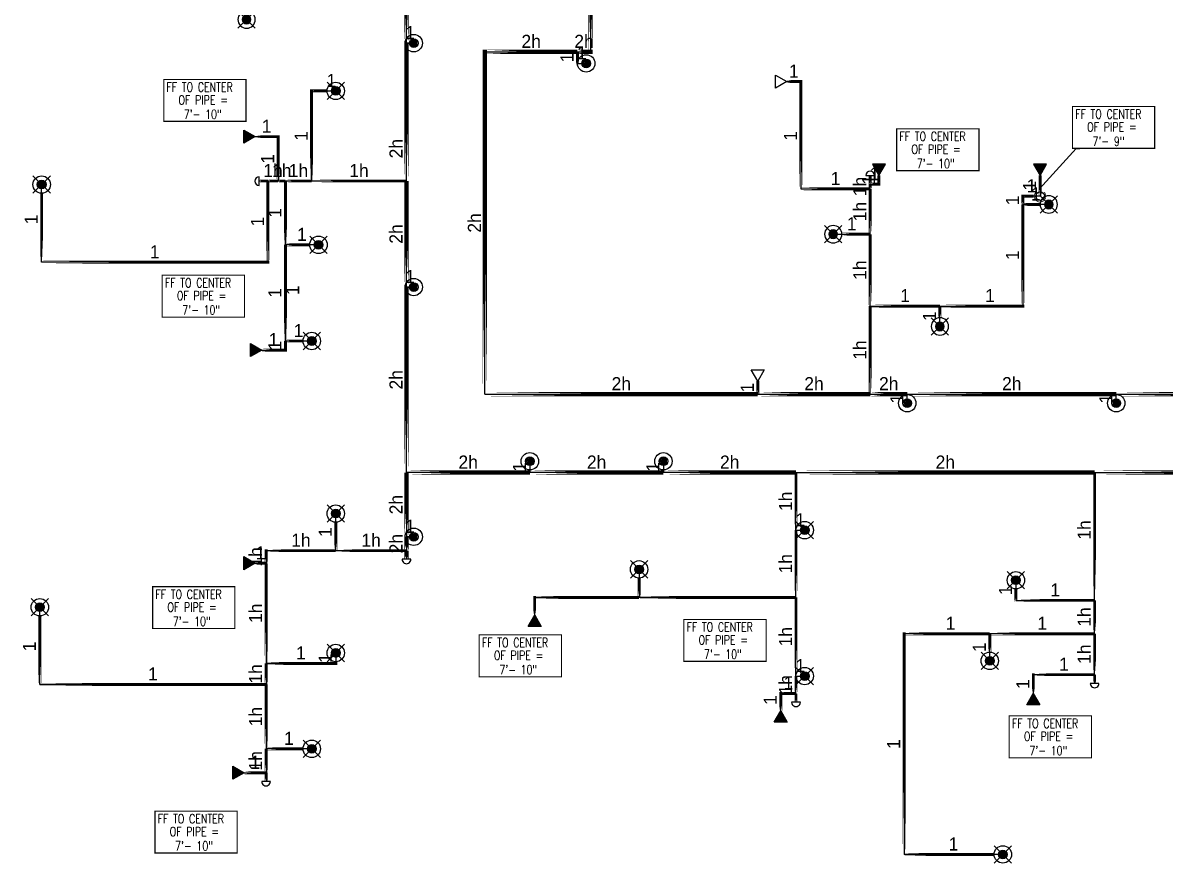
# Model space of a CAD drawing. Header units: inches. Extents: x -3355 to 5264, y 2 to 1719.
# Drawn here: x -3333 to -2546, y 2 to 581 of the extents above; entities that cross this region are included whole.
import ezdxf
from ezdxf.enums import TextEntityAlignment as Align

# ---------------------------------------------------------------- set-up
doc = ezdxf.new("R2010")
doc.units = ezdxf.units.IN
doc.header["$MEASUREMENT"] = 0
for name, color, linetype in [('Coordination', 1, 'Continuous'), ('headdn', 1, 'Continuous'), ('PIPEBL', 4, 'Continuous'), ('pipemn', 6, 'Continuous'), ('PIPESPC', 1, 'Continuous'), ('spk-cap', 1, 'Continuous'), ('spk-piperise', 1, 'Continuous'), ('TIDYPIPE', 1, 'Continuous')]:
    doc.layers.add(name, color=color, linetype=linetype)
doc.styles.add('PDA1', font='ROMAND', dxfattribs={"width": 0.755})
doc.styles.add('PIPE', font='PIPE.SHX')
doc.dimstyles.get("Standard").update_dxf_attribs({"dimtxt": 0.18, "dimasz": 0.18, "dimexe": 0.18, "dimexo": 0.0625, "dimgap": 0.09, "dimtad": 0, "dimtih": 1, "dimtoh": 1, "dimdec": 4, "dimzin": 0, "dimdsep": 46, "dimtxsty": 'Standard', "dimcen": 0.09, "dimadec": 0, "dimazin": 0, "dimtfac": 1, "dimtdec": 4, "dimtofl": 0, "dimtmove": 0, "dimatfit": 3, "dimfxl": 1, "dimtolj": 1, "dimtzin": 0, "dimarcsym": 0})

# ---------------------------------------------------------------- blocks, each defined once
blk = doc.blocks.new('side2')
for p, q in [((0, 0), (7.79, 4.5)), ((7.79, -4.5), (0, 0)), ((7.79, 4.5), (7.79, -4.5))]:
    blk.add_line(p, q)
blk.add_solid([(7.79, -4.5), (0, 0), (7.79, 4.5)])
blk = doc.blocks.new('dpend2')
for p, q in [((-6, -6), (6, 6)), ((6, -6), (-6, 6))]:
    blk.add_line(p, q)
for radius in [6, 3]:
    blk.add_circle((0, 0), radius)
for points in [[(0, 0), (-3, 0), (-2.08, 2.07)], [(0, 0), (-3, 0), (-2.08, -2.07)], [(0, 0), (0, 3), (-2.12, 2.14)], [(0, 0), (0, -3), (-2.12, -2.14)], [(0, 0), (0, 3), (2.12, 2.14)], [(0, 0), (3, 0), (2.08, 2.07)], [(0, 0), (3, 0), (2.08, -2.07)], [(0, 0), (0, -3), (2.12, -2.14)]]:
    blk.add_solid(points)
blk = doc.blocks.new('dpend1')
for radius in [6, 3]:
    blk.add_circle((0, 0), radius)
for points in [[(0.01, 2.97), (-2.53, -1.59), (-2.62, 1.36)], [(0.01, 2.97), (-2.49, -1.59), (2.52, -1.59)], [(2.52, -1.59), (0.01, 2.97), (2.6, 1.47)], [(2.52, -1.59), (-2.53, -1.59), (0.01, -2.98)]]:
    blk.add_solid(points)
blk = doc.blocks.new('SIDE1')
for p, q in [((0, 0), (7.79, 4.5)), ((7.79, -4.5), (0, 0)), ((7.79, 4.5), (7.79, -4.5))]:
    blk.add_line(p, q)
blk = doc.blocks.new('PIPESPC')
at = {"layer": 'PIPESPC', "style": 'PIPE', "width": 0.9}
blk.add_attdef('SIZE', text='', height=9, dxfattribs=at).set_placement((0, 4.02), align=Align.CENTER)
at = {"layer": 'PIPESPC', "style": 'PIPE', "flags": 1}
blk.add_attdef('SCHED', (25.3, 3.89), '', height=9, dxfattribs=at)
blk = doc.blocks.new('CAP')
blk.add_line((0, 3), (0, -3))
blk.add_arc((0, 0), 3, 270, 90)
blk = doc.blocks.new('vvvvbbbbbbbb')
at = {"layer": 'Coordination', "const_width": 0.75}
blk.add_lwpolyline([(2834.89, 1670.01), (2834.89, 1641.14), (2891.57, 1641.14), (2891.57, 1670.01), (2834.89, 1670.01)], dxfattribs=at)
at = {"layer": 'Coordination', "style": 'PDA1', "width": 0.755}
for s, p in [('FF TO CENTER', (2836.77, 1661.59)), ('OF PIPE = ', (2845.03, 1652.74)), ('7\'- 10"', (2848.77, 1642.88))]:
    blk.add_text(s, height=6.3, dxfattribs=at).set_placement(p)
blk = doc.blocks.new('rise')
blk.add_circle((0, 0), 3)
blk = doc.blocks.new('TIDYRUN')
at = {"const_width": 0.5}
blk.add_lwpolyline([(-2.83, 2.83, -2.414214), (-2.83, -2.83, -1.737895)], format="xyb", dxfattribs=at)

msp = doc.modelspace()

# ---------------------------------------------------------------- linework, layer by layer
at = {"layer": 'Coordination', "const_width": 0.75}
msp.add_lwpolyline([(-2610.2, 523.14), (-2610.2, 494.27), (-2553.53, 494.27), (-2553.53, 523.14), (-2610.2, 523.14)], dxfattribs=at)
at = {"layer": 'PIPEBL'}
for p, q in [((-3064, 566.74), (-3069, 566.74)), ((-2951.19, 552.79), (-2951.19, 560.78)), ((-2951.19, 552.79), (-2945.19, 552.79)), ((-2807, 540.28), (-2797.3, 540.28)), ((-2797.3, 540.28), (-2797.3, 466.36)), ((-3134.38, 533.83), (-3117.72, 533.83)), ((-3134.38, 533.83), (-3134.38, 471.78)), ((-3173.22, 502.33), (-3157.4, 502.33)), ((-3157.4, 502.33), (-3157.4, 471.77)), ((-2749.5, 469.64), (-2749.5, 475.64)), ((-2743.5, 469.64), (-2743.5, 475.64)), ((-2632.5, 475.64), (-2632.5, 461.32)), ((-3320.32, 415.83), (-3320.32, 469.33)), ((-3164.5, 471.77), (-3170.5, 471.77)), ((-3157.4, 471.77), (-3164.5, 471.77)), ((-3164.5, 471.77), (-3164.5, 415.83)), ((-3152.4, 471.77), (-3157.4, 471.77)), ((-3134.38, 471.77), (-3152.4, 471.77)), ((-3152.4, 427.84), (-3152.4, 471.77)), ((-3069, 471.77), (-3134.38, 471.77)), ((-2797.3, 466.36), (-2749.5, 466.36)), ((-2749.5, 466.36), (-2749.5, 469.64)), ((-2749.5, 469.64), (-2743.5, 469.64)), ((-2749.5, 435.14), (-2749.5, 466.36)), ((-2632.5, 461.32), (-2644.37, 461.32)), ((-2644.37, 461.32), (-2644.37, 455.64)), ((-2644.37, 455.64), (-2644.37, 385.64)), ((-2626.5, 455.64), (-2644.37, 455.64)), ((-2775, 435.14), (-2749.5, 435.14)), ((-2749.5, 385.64), (-2749.5, 435.14)), ((-3152.4, 361.58), (-3152.4, 427.84)), ((-3129.61, 427.84), (-3152.4, 427.84)), ((-3164.5, 415.83), (-3320.32, 415.83)), ((-3064, 398.74), (-3069, 398.74)), ((-2749.5, 325), (-2749.5, 385.64)), ((-2749.5, 385.64), (-2701.5, 385.64)), ((-2701.5, 371.64), (-2701.5, 385.64)), ((-2701.5, 385.64), (-2644.37, 385.64)), ((-3168.72, 355.33), (-3152.4, 355.33)), ((-3152.4, 355.33), (-3152.4, 361.58)), ((-3134.22, 361.58), (-3152.4, 361.58)), ((-2826.99, 334), (-2826.99, 325)), ((-2724, 318.74), (-2724, 325)), ((-2580, 318.74), (-2580, 325)), ((-2984, 278.74), (-2984, 271)), ((-2892, 278.74), (-2892, 271)), ((-2800.65, 231.3), (-2800.65, 271)), ((-2594.91, 182.94), (-2594.91, 271)), ((-3117.72, 217.21), (-3117.72, 242.71)), ((-2800.65, 184.99), (-2800.65, 231.3)), ((-2800.65, 231.3), (-2794.65, 231.3)), ((-3064, 226.74), (-3069, 226.74)), ((-3165.73, 217.21), (-3117.72, 217.21)), ((-3165.73, 217.21), (-3165.73, 208.56)), ((-3128.22, 217.21), (-3117.72, 217.21)), ((-3117.72, 217.21), (-3069, 217.21)), ((-3173.22, 208.56), (-3165.73, 208.56)), ((-3165.73, 208.56), (-3165.73, 139.52)), ((-2908.76, 204.3), (-2908.76, 184.99)), ((-2649.15, 196.8), (-2649.15, 182.94)), ((-2908.76, 184.99), (-2980.65, 184.99)), ((-2980.65, 172.8), (-2980.65, 184.99)), ((-2800.65, 184.99), (-2908.76, 184.99)), ((-2800.65, 130.8), (-2800.65, 184.99)), ((-2649.15, 182.94), (-2594.91, 182.94)), ((-2594.91, 159.96), (-2594.91, 182.94)), ((-3321.58, 125.07), (-3321.58, 178.21)), ((-2667.15, 159.96), (-2726.15, 159.96)), ((-2726.15, 159.96), (-2726.15, 7.95)), ((-2594.91, 159.96), (-2667.15, 159.96)), ((-2667.15, 141.3), (-2667.15, 159.96)), ((-2594.91, 131.8), (-2594.91, 159.96)), ((-3117.72, 146.71), (-3117.72, 139.52)), ((-3165.73, 139.52), (-3165.73, 125.07)), ((-3117.72, 139.52), (-3165.73, 139.52)), ((-2800.65, 118.8), (-2800.65, 130.8)), ((-2800.65, 130.8), (-2794.65, 130.8)), ((-2637.15, 131.8), (-2637.15, 118.8)), ((-2637.15, 131.8), (-2594.91, 131.8)), ((-2594.91, 131.8), (-2594.91, 125.8)), ((-3165.73, 125.07), (-3321.58, 125.07)), ((-3165.73, 125.07), (-3165.73, 80.71)), ((-2811.15, 106.8), (-2811.15, 118.8)), ((-2811.15, 118.8), (-2800.65, 118.8)), ((-2800.65, 118.8), (-2800.65, 112.8)), ((-3165.73, 80.71), (-3165.73, 64.21)), ((-3134.22, 80.71), (-3165.73, 80.71)), ((-3180.72, 64.21), (-3165.73, 64.21)), ((-3165.73, 64.21), (-3165.73, 58.21)), ((-2658.15, 7.95), (-2726.15, 7.95))]:
    msp.add_line(p, q, dxfattribs=at)
at = {"layer": 'pipemn'}
for p, q in [((-2942.18, 641.07), (-2942.18, 560.78)), ((-3069, 566.74), (-3069, 627.05)), ((-3069, 471.77), (-3069, 566.74)), ((-3015, 325), (-3015, 560.78)), ((-3015, 560.78), (-2951.19, 560.78)), ((-2951.19, 560.78), (-2942.18, 560.78)), ((-3069, 398.74), (-3069, 471.77)), ((-3069, 271), (-3069, 398.74)), ((-3015, 325), (-2826.99, 325)), ((-2826.99, 325), (-2749.5, 325)), ((-2749.5, 325), (-2724, 325)), ((-2724, 325), (-2580, 325)), ((-2580, 325), (-2436, 325)), ((-2984, 271), (-3069, 271)), ((-3069, 271), (-3069, 226.74)), ((-2892, 271), (-2984, 271)), ((-2800.65, 271), (-2892, 271)), ((-2800.65, 271), (-2594.91, 271)), ((-2594.91, 271), (-2421.51, 271)), ((-3069, 226.74), (-3069, 217.21)), ((-3069, 217.21), (-3069, 211.21))]:
    msp.add_line(p, q, dxfattribs=at)
at = {"layer": 'TIDYPIPE', "color": 1}
for points, const_width in [([(-2942.18, 559.28), (-2942.18, 642.57)], 3), ([(-3069, 566.74), (-3069, 627.05)], 3), ([(-3069, 471.77), (-3069, 566.74)], 3), ([(-3016.5, 560.78), (-2951.19, 560.78)], 3), ([(-3015, 323.5), (-3015, 562.28)], 3), ([(-2951.19, 560.78), (-2940.68, 560.78)], 3), ([(-2951.19, 551.79), (-2951.19, 560.78)], 2), ([(-3134.38, 471.78), (-3134.38, 534.83)], 2), ([(-2807, 540.28), (-2796.3, 540.28)], 2), ([(-2797.3, 465.36), (-2797.3, 541.28)], 2), ([(-3135.38, 533.83), (-3123.72, 533.83)], 2), ([(-3157.4, 471.77), (-3157.4, 503.33)], 2), ([(-3173.22, 502.33), (-3156.4, 502.33)], 2), ([(-3170.5, 471.77), (-3164.5, 471.77)], 2), ([(-3164.5, 471.77), (-3157.4, 471.77)], 2), ([(-3164.5, 414.83), (-3164.5, 471.77)], 2), ([(-3157.4, 471.77), (-3152.4, 471.77)], 2), ([(-3152.4, 471.77), (-3134.38, 471.77)], 2), ([(-3152.4, 427.84), (-3152.4, 471.77)], 2), ([(-3134.38, 471.77), (-3069, 471.77)], 2), ([(-3069, 398.74), (-3069, 471.77)], 3), ([(-2749.5, 469.64), (-2749.5, 475.64)], 2), ([(-2743.5, 468.64), (-2743.5, 475.64)], 2), ([(-2632.5, 461.32), (-2632.5, 475.64)], 2), ([(-3320.32, 414.83), (-3320.32, 463.33)], 2), ([(-2798.3, 466.36), (-2749.5, 466.36)], 2), ([(-2749.5, 469.64), (-2742.5, 469.64)], 2), ([(-2749.5, 466.36), (-2749.5, 469.64)], 2), ([(-2749.5, 435.14), (-2749.5, 466.36)], 2), ([(-2645.37, 461.32), (-2637, 461.32)], 2), ([(-2644.37, 455.64), (-2644.37, 462.32)], 2), ([(-2644.37, 455.64), (-2632.5, 455.64)], 2), ([(-2644.37, 384.64), (-2644.37, 455.64)], 2), ([(-2769, 435.14), (-2749.5, 435.14)], 2), ([(-2749.5, 385.64), (-2749.5, 435.14)], 2), ([(-3152.4, 427.84), (-3135.61, 427.84)], 2), ([(-3152.4, 361.58), (-3152.4, 427.84)], 2), ([(-3321.32, 415.83), (-3163.5, 415.83)], 2), ([(-3069, 271), (-3069, 398.74)], 3), ([(-2749.5, 385.64), (-2701.5, 385.64)], 2), ([(-2749.5, 325), (-2749.5, 385.64)], 2), ([(-2701.5, 385.64), (-2643.37, 385.64)], 2), ([(-2701.5, 377.64), (-2701.5, 385.64)], 2), ([(-3152.4, 361.58), (-3140.22, 361.58)], 2), ([(-3152.4, 354.33), (-3152.4, 361.58)], 2), ([(-3168.72, 355.33), (-3151.4, 355.33)], 2), ([(-2826.99, 325), (-2826.99, 334)], 2), ([(-3016.5, 325), (-2826.99, 325)], 3), ([(-2826.99, 325), (-2749.5, 325)], 3), ([(-2749.5, 325), (-2724, 325)], 3), ([(-2724, 325), (-2580, 325)], 3), ([(-2580, 325), (-2436, 325)], 3), ([(-3069, 271), (-2984, 271)], 3), ([(-3069, 226.74), (-3069, 271)], 3), ([(-2984, 271), (-2892, 271)], 3), ([(-2892, 271), (-2800.65, 271)], 3), ([(-2800.65, 271), (-2594.91, 271)], 3), ([(-2800.65, 231.3), (-2800.65, 271)], 2), ([(-2594.91, 271), (-2421.51, 271)], 3), ([(-2594.91, 182.94), (-2594.91, 271)], 2), ([(-3117.72, 217.21), (-3117.72, 236.71)], 2), ([(-3069, 217.21), (-3069, 226.74)], 3), ([(-2800.65, 184.99), (-2800.65, 231.3)], 2), ([(-3166.73, 217.21), (-3117.72, 217.21)], 2), ([(-3165.73, 208.56), (-3165.73, 218.21)], 2), ([(-3117.72, 217.21), (-3069, 217.21)], 2), ([(-3069, 211.21), (-3069, 217.21)], 3), ([(-3173.22, 208.56), (-3165.73, 208.56)], 2), ([(-3165.73, 139.52), (-3165.73, 208.56)], 2), ([(-2908.76, 184.99), (-2908.76, 198.3)], 2), ([(-2649.15, 181.94), (-2649.15, 190.8)], 2), ([(-2981.65, 184.99), (-2908.76, 184.99)], 2), ([(-2980.65, 172.8), (-2980.65, 185.99)], 2), ([(-2908.76, 184.99), (-2800.65, 184.99)], 2), ([(-2800.65, 130.8), (-2800.65, 184.99)], 2), ([(-2650.15, 182.94), (-2594.91, 182.94)], 2), ([(-2594.91, 159.96), (-2594.91, 182.94)], 2), ([(-3321.58, 124.07), (-3321.58, 172.21)], 2), ([(-2727.15, 159.96), (-2667.15, 159.96)], 2), ([(-2726.15, 6.95), (-2726.15, 160.96)], 2), ([(-2667.15, 159.96), (-2594.91, 159.96)], 2), ([(-2667.15, 147.3), (-2667.15, 159.96)], 2), ([(-2594.91, 131.8), (-2594.91, 159.96)], 2), ([(-3117.72, 138.52), (-3117.72, 140.71)], 2), ([(-3165.73, 139.52), (-3116.72, 139.52)], 2), ([(-3165.73, 125.07), (-3165.73, 139.52)], 2), ([(-2637.15, 118.8), (-2637.15, 132.8)], 2), ([(-3322.58, 125.07), (-3165.73, 125.07)], 2), ([(-3165.73, 80.71), (-3165.73, 125.07)], 2), ([(-2800.65, 118.8), (-2800.65, 130.8)], 2), ([(-2638.15, 131.8), (-2594.91, 131.8)], 2), ([(-2594.91, 125.8), (-2594.91, 131.8)], 2), ([(-2812.15, 118.8), (-2800.65, 118.8)], 2), ([(-2811.15, 106.8), (-2811.15, 119.8)], 2), ([(-2800.65, 112.8), (-2800.65, 118.8)], 2), ([(-3165.73, 80.71), (-3140.22, 80.71)], 2), ([(-3165.73, 64.21), (-3165.73, 80.71)], 2), ([(-3180.72, 64.21), (-3165.73, 64.21)], 2), ([(-3165.73, 58.21), (-3165.73, 64.21)], 2), ([(-2727.15, 7.95), (-2664.15, 7.95)], 2)]:
    msp.add_lwpolyline(points, close=True, dxfattribs=dict(at, const_width=const_width))

# ---------------------------------------------------------------- block references
at = {"layer": 'headdn', "extrusion": (0, 0, -1), "zscale": -1}
for name, p, rotation in [('dpend2', (3179.14, 582.99), 270), ('side2', (2743.5, 475.64), 90), ('side2', (2632.5, 475.64), 90)]:
    msp.add_blockref(name, p, dxfattribs=dict(at, rotation=rotation))
at = {"layer": 'headdn'}
for name, p in [('dpend1', (-3064, 566.74)), ('dpend1', (-2945.19, 552.79)), ('dpend2', (-3117.72, 533.83)), ('dpend2', (-3320.32, 469.33)), ('dpend2', (-3129.61, 427.84)), ('dpend1', (-3064, 398.74)), ('dpend2', (-3134.22, 361.58)), ('dpend1', (-2724, 318.74)), ('dpend1', (-2580, 318.74)), ('dpend1', (-2984, 278.74)), ('dpend1', (-2892, 278.74)), ('dpend2', (-3117.72, 242.71)), ('dpend2', (-2794.65, 231.3)), ('dpend1', (-3064, 226.74)), ('dpend2', (-2908.76, 204.3)), ('dpend2', (-2649.15, 196.8)), ('dpend2', (-3321.58, 178.21)), ('dpend2', (-3117.72, 146.71)), ('dpend2', (-2667.15, 141.3)), ('dpend2', (-2794.65, 130.8)), ('dpend2', (-3134.22, 80.71)), ('dpend2', (-2658.15, 7.95))]:
    msp.add_blockref(name, p, dxfattribs=at)
for name, p, rotation in [('SIDE1', (-2807, 540.28), 180), ('side2', (-3173.22, 502.33), 180), ('side2', (-3168.72, 355.33), 180), ('SIDE1', (-2826.99, 334), 90), ('side2', (-3173.22, 208.56), 180), ('side2', (-2980.65, 172.8), 270), ('side2', (-2637.15, 118.8), 270), ('side2', (-2811.15, 106.8), 270), ('side2', (-3180.72, 64.21), 180)]:
    msp.add_blockref(name, p, dxfattribs=dict(at, rotation=rotation))
at = {"layer": 'headdn', "extrusion": (0, 0, -1), "zscale": -1}
for p in [(2626.5, 455.64), (2775, 435.14), (2701.5, 371.64)]:
    msp.add_blockref('dpend2', p, dxfattribs=at)
at = {"layer": 'PIPESPC'}
ref = msp.add_blockref('PIPESPC', (-3066.5, 566.74), dxfattribs=at)
ref.add_attrib('SIZE', '1', dxfattribs={"color": 0, "height": 9, "style": 'PIPE'}).set_placement((-3066.5, 566.74), align=Align.BOTTOM_CENTER)
ref = msp.add_blockref('PIPESPC', (-2983.09, 560.78), dxfattribs=at)
ref.add_attrib('SIZE', '2h', dxfattribs={"color": 0, "height": 9, "style": 'PIPE'}).set_placement((-2983.09, 560.78), align=Align.BOTTOM_CENTER)
ref = msp.add_blockref('PIPESPC', (-2946.68, 560.78), dxfattribs=at)
ref.add_attrib('SIZE', '2h', dxfattribs={"color": 0, "height": 9, "style": 'PIPE'}).set_placement((-2946.68, 560.78), align=Align.BOTTOM_CENTER)
ref = msp.add_blockref('PIPESPC', (-2951.19, 556.79), dxfattribs=dict(at, rotation=90))
ref.add_attrib('SIZE', '1', dxfattribs={"color": 0, "height": 9, "rotation": 90, "style": 'PIPE'}).set_placement((-2951.19, 556.79), align=Align.BOTTOM_CENTER)
ref = msp.add_blockref('PIPESPC', (-2948.19, 552.79), dxfattribs=at)
ref.add_attrib('SIZE', '1', dxfattribs={"color": 0, "height": 9, "style": 'PIPE'}).set_placement((-2948.19, 552.79), align=Align.BOTTOM_CENTER)
ref = msp.add_blockref('PIPESPC', (-2802.15, 540.28), dxfattribs=at)
ref.add_attrib('SIZE', '1', dxfattribs={"color": 0, "height": 9, "style": 'PIPE'}).set_placement((-2802.15, 540.28), align=Align.BOTTOM_CENTER)
ref = msp.add_blockref('PIPESPC', (-3120.72, 533.83), dxfattribs=at)
ref.add_attrib('SIZE', '1', dxfattribs={"color": 0, "height": 9, "style": 'PIPE'}).set_placement((-3120.72, 533.83), align=Align.BOTTOM_CENTER)
for p in [(-6071.11, -1128.28), (-5566.17, -1162.23), (-6072.21, -1263.09), (-6078.73, -1477.61), (-5712.82, -1500.18), (-5853.81, -1510.85), (-5488.65, -1566.58), (-6077.16, -1632.2)]:
    msp.add_blockref('vvvvbbbbbbbb', p, dxfattribs=at)
ref = msp.add_blockref('PIPESPC', (-3165.31, 502.33), dxfattribs=at)
ref.add_attrib('SIZE', '1', dxfattribs={"color": 0, "height": 9, "style": 'PIPE'}).set_placement((-3165.31, 502.33), align=Align.BOTTOM_CENTER)
ref = msp.add_blockref('PIPESPC', (-3134.38, 502.8), dxfattribs=dict(at, rotation=90))
ref.add_attrib('SIZE', '1', dxfattribs={"color": 0, "height": 9, "rotation": 90, "style": 'PIPE'}).set_placement((-3134.38, 502.8), align=Align.BOTTOM_CENTER)
ref = msp.add_blockref('PIPESPC', (-2797.3, 502.82), dxfattribs=dict(at, rotation=90))
ref.add_attrib('SIZE', '1', dxfattribs={"color": 0, "height": 9, "rotation": 90, "style": 'PIPE'}).set_placement((-2797.3, 502.82), align=Align.BOTTOM_CENTER)
ref = msp.add_blockref('PIPESPC', (-3069, 494.04), dxfattribs=dict(at, rotation=90))
ref.add_attrib('SIZE', '2h', dxfattribs={"color": 0, "height": 9, "rotation": 90, "style": 'PIPE'}).set_placement((-3069, 494.04), align=Align.BOTTOM_CENTER)
ref = msp.add_blockref('PIPESPC', (-3157.4, 487.05), dxfattribs=dict(at, rotation=90))
ref.add_attrib('SIZE', '1', dxfattribs={"color": 0, "height": 9, "rotation": 90, "style": 'PIPE'}).set_placement((-3157.4, 487.05), align=Align.BOTTOM_CENTER)
ref = msp.add_blockref('PIPESPC', (-3160.95, 471.77), dxfattribs=at)
ref.add_attrib('SIZE', '1h', dxfattribs={"color": 0, "height": 9, "style": 'PIPE'}).set_placement((-3160.95, 471.77), align=Align.BOTTOM_CENTER)
ref = msp.add_blockref('PIPESPC', (-3154.9, 471.77), dxfattribs=at)
ref.add_attrib('SIZE', '1h', dxfattribs={"color": 0, "height": 9, "style": 'PIPE'}).set_placement((-3154.9, 471.77), align=Align.BOTTOM_CENTER)
ref = msp.add_blockref('PIPESPC', (-3143.39, 471.77), dxfattribs=at)
ref.add_attrib('SIZE', '1h', dxfattribs={"color": 0, "height": 9, "style": 'PIPE'}).set_placement((-3143.39, 471.77), align=Align.BOTTOM_CENTER)
ref = msp.add_blockref('PIPESPC', (-3101.69, 471.77), dxfattribs=at)
ref.add_attrib('SIZE', '1h', dxfattribs={"color": 0, "height": 9, "style": 'PIPE'}).set_placement((-3101.69, 471.77), align=Align.BOTTOM_CENTER)
ref = msp.add_blockref('PIPESPC', (-2746.5, 469.64), dxfattribs=at)
ref.add_attrib('SIZE', '1', dxfattribs={"color": 0, "height": 9, "style": 'PIPE'}).set_placement((-2746.5, 469.64), align=Align.BOTTOM_CENTER)
ref = msp.add_blockref('PIPESPC', (-2773.4, 466.36), dxfattribs=at)
ref.add_attrib('SIZE', '1', dxfattribs={"color": 0, "height": 9, "style": 'PIPE'}).set_placement((-2773.4, 466.36), align=Align.BOTTOM_CENTER)
ref = msp.add_blockref('PIPESPC', (-2749.5, 468), dxfattribs=dict(at, rotation=90))
ref.add_attrib('SIZE', '1h', dxfattribs={"color": 0, "height": 9, "rotation": 90, "style": 'PIPE'}).set_placement((-2749.5, 468), align=Align.BOTTOM_CENTER)
ref = msp.add_blockref('PIPESPC', (-2743.5, 472.64), dxfattribs=dict(at, rotation=90))
ref.add_attrib('SIZE', '1', dxfattribs={"color": 0, "height": 9, "rotation": 90, "style": 'PIPE'}).set_placement((-2743.5, 472.64), align=Align.BOTTOM_CENTER)
ref = msp.add_blockref('PIPESPC', (-2638.44, 461.32), dxfattribs=at)
ref.add_attrib('SIZE', '1', dxfattribs={"color": 0, "height": 9, "style": 'PIPE'}).set_placement((-2638.44, 461.32), align=Align.BOTTOM_CENTER)
ref = msp.add_blockref('PIPESPC', (-2632.5, 468.48), dxfattribs=dict(at, rotation=89.99999999999909))
ref.add_attrib('SIZE', '1', dxfattribs={"color": 0, "height": 9, "rotation": 90, "style": 'PIPE'}).set_placement((-2632.5, 468.48), align=Align.BOTTOM_CENTER)
ref = msp.add_blockref('PIPESPC', (-2635.44, 455.64), dxfattribs=at)
ref.add_attrib('SIZE', '1', dxfattribs={"color": 0, "height": 9, "style": 'PIPE'}).set_placement((-2635.44, 455.64), align=Align.BOTTOM_CENTER)
ref = msp.add_blockref('PIPESPC', (-2749.5, 450.75), dxfattribs=dict(at, rotation=90))
ref.add_attrib('SIZE', '1h', dxfattribs={"color": 0, "height": 9, "rotation": 90, "style": 'PIPE'}).set_placement((-2749.5, 450.75), align=Align.BOTTOM_CENTER)
ref = msp.add_blockref('PIPESPC', (-2644.37, 458.48), dxfattribs=dict(at, rotation=90))
ref.add_attrib('SIZE', '1', dxfattribs={"color": 0, "height": 9, "rotation": 90, "style": 'PIPE'}).set_placement((-2644.37, 458.48), align=Align.BOTTOM_CENTER)
ref = msp.add_blockref('PIPESPC', (-3152.4, 449.81), dxfattribs=dict(at, rotation=89.99999999999986))
ref.add_attrib('SIZE', '1', dxfattribs={"color": 0, "height": 9, "rotation": 90, "style": 'PIPE'}).set_placement((-3152.4, 449.81), align=Align.BOTTOM_CENTER)
ref = msp.add_blockref('PIPESPC', (-3015, 442.89), dxfattribs=dict(at, rotation=90))
ref.add_attrib('SIZE', '2h', dxfattribs={"color": 0, "height": 9, "rotation": 90, "style": 'PIPE'}).set_placement((-3015, 442.89), align=Align.BOTTOM_CENTER)
ref = msp.add_blockref('PIPESPC', (-3320.32, 445.33), dxfattribs=dict(at, rotation=90))
ref.add_attrib('SIZE', '1', dxfattribs={"color": 0, "height": 9, "rotation": 90, "style": 'PIPE'}).set_placement((-3320.32, 445.33), align=Align.BOTTOM_CENTER)
ref = msp.add_blockref('PIPESPC', (-3164.5, 443.8), dxfattribs=dict(at, rotation=90))
ref.add_attrib('SIZE', '1', dxfattribs={"color": 0, "height": 9, "rotation": 90, "style": 'PIPE'}).set_placement((-3164.5, 443.8), align=Align.BOTTOM_CENTER)
ref = msp.add_blockref('PIPESPC', (-3069, 435.26), dxfattribs=dict(at, rotation=90))
ref.add_attrib('SIZE', '2h', dxfattribs={"color": 0, "height": 9, "rotation": 90, "style": 'PIPE'}).set_placement((-3069, 435.26), align=Align.BOTTOM_CENTER)
ref = msp.add_blockref('PIPESPC', (-2762.25, 435.14), dxfattribs=at)
ref.add_attrib('SIZE', '1', dxfattribs={"color": 0, "height": 9, "style": 'PIPE'}).set_placement((-2762.25, 435.14), align=Align.BOTTOM_CENTER)
ref = msp.add_blockref('PIPESPC', (-3141.01, 427.84), dxfattribs=at)
ref.add_attrib('SIZE', '1', dxfattribs={"color": 0, "height": 9, "style": 'PIPE'}).set_placement((-3141.01, 427.84), align=Align.BOTTOM_CENTER)
ref = msp.add_blockref('PIPESPC', (-3242.41, 415.83), dxfattribs=at)
ref.add_attrib('SIZE', '1', dxfattribs={"color": 0, "height": 9, "style": 'PIPE'}).set_placement((-3242.41, 415.83), align=Align.BOTTOM_CENTER)
ref = msp.add_blockref('PIPESPC', (-2644.37, 420.64), dxfattribs=dict(at, rotation=90))
ref.add_attrib('SIZE', '1', dxfattribs={"color": 0, "height": 9, "rotation": 90, "style": 'PIPE'}).set_placement((-2644.37, 420.64), align=Align.BOTTOM_CENTER)
ref = msp.add_blockref('PIPESPC', (-3066.5, 398.74), dxfattribs=at)
ref.add_attrib('SIZE', '1', dxfattribs={"color": 0, "height": 9, "style": 'PIPE'}).set_placement((-3066.5, 398.74), align=Align.BOTTOM_CENTER)
ref = msp.add_blockref('PIPESPC', (-2749.5, 410.39), dxfattribs=dict(at, rotation=90))
ref.add_attrib('SIZE', '1h', dxfattribs={"color": 0, "height": 9, "rotation": 90, "style": 'PIPE'}).set_placement((-2749.5, 410.39), align=Align.BOTTOM_CENTER)
ref = msp.add_blockref('PIPESPC', (-3152.4, 394.71), dxfattribs=dict(at, rotation=89.99999999999986))
ref.add_attrib('SIZE', '1', dxfattribs={"color": 0, "height": 9, "rotation": 90, "style": 'PIPE'}).set_placement((-3152.4, 394.71), align=Align.BOTTOM_CENTER)
ref = msp.add_blockref('PIPESPC', (-3140.22, 396.58), dxfattribs=dict(at, rotation=90))
ref.add_attrib('SIZE', '1', dxfattribs={"color": 0, "height": 9, "rotation": 90, "style": 'PIPE'}).set_placement((-3140.22, 396.58), align=Align.BOTTOM_CENTER)
ref = msp.add_blockref('PIPESPC', (-2725.5, 385.64), dxfattribs=at)
ref.add_attrib('SIZE', '1', dxfattribs={"color": 0, "height": 9, "style": 'PIPE'}).set_placement((-2725.5, 385.64), align=Align.BOTTOM_CENTER)
ref = msp.add_blockref('PIPESPC', (-2667, 385.64), dxfattribs=at)
ref.add_attrib('SIZE', '1', dxfattribs={"color": 0, "height": 9, "style": 'PIPE'}).set_placement((-2667, 385.64), align=Align.BOTTOM_CENTER)
ref = msp.add_blockref('PIPESPC', (-2701.5, 378.64), dxfattribs=dict(at, rotation=90))
ref.add_attrib('SIZE', '1', dxfattribs={"color": 0, "height": 9, "rotation": 90, "style": 'PIPE'}).set_placement((-2701.5, 378.64), align=Align.BOTTOM_CENTER)
ref = msp.add_blockref('PIPESPC', (-3143.31, 361.58), dxfattribs=at)
ref.add_attrib('SIZE', '1', dxfattribs={"color": 0, "height": 9, "style": 'PIPE'}).set_placement((-3143.31, 361.58), align=Align.BOTTOM_CENTER)
ref = msp.add_blockref('PIPESPC', (-3160.56, 355.33), dxfattribs=at)
ref.add_attrib('SIZE', '1', dxfattribs={"color": 0, "height": 9, "style": 'PIPE'}).set_placement((-3160.56, 355.33), align=Align.BOTTOM_CENTER)
ref = msp.add_blockref('PIPESPC', (-3152.4, 358.46), dxfattribs=dict(at, rotation=90))
ref.add_attrib('SIZE', '1', dxfattribs={"color": 0, "height": 9, "rotation": 90, "style": 'PIPE'}).set_placement((-3152.4, 358.46), align=Align.BOTTOM_CENTER)
ref = msp.add_blockref('PIPESPC', (-2749.5, 355.32), dxfattribs=dict(at, rotation=90))
ref.add_attrib('SIZE', '1h', dxfattribs={"color": 0, "height": 9, "rotation": 90, "style": 'PIPE'}).set_placement((-2749.5, 355.32), align=Align.BOTTOM_CENTER)
ref = msp.add_blockref('PIPESPC', (-3069, 334.87), dxfattribs=dict(at, rotation=90.00000000000077))
ref.add_attrib('SIZE', '2h', dxfattribs={"color": 0, "height": 9, "rotation": 90, "style": 'PIPE'}).set_placement((-3069, 334.87), align=Align.BOTTOM_CENTER)
ref = msp.add_blockref('PIPESPC', (-2920.99, 325), dxfattribs=at)
ref.add_attrib('SIZE', '2h', dxfattribs={"color": 0, "height": 9, "style": 'PIPE'}).set_placement((-2920.99, 325), align=Align.BOTTOM_CENTER)
ref = msp.add_blockref('PIPESPC', (-2826.99, 329.5), dxfattribs=dict(at, rotation=90))
ref.add_attrib('SIZE', '1', dxfattribs={"color": 0, "height": 9, "rotation": 90, "style": 'PIPE'}).set_placement((-2826.99, 329.5), align=Align.BOTTOM_CENTER)
ref = msp.add_blockref('PIPESPC', (-2788.24, 325), dxfattribs=at)
ref.add_attrib('SIZE', '2h', dxfattribs={"color": 0, "height": 9, "style": 'PIPE'}).set_placement((-2788.24, 325), align=Align.BOTTOM_CENTER)
ref = msp.add_blockref('PIPESPC', (-2736.75, 325), dxfattribs=at)
ref.add_attrib('SIZE', '2h', dxfattribs={"color": 0, "height": 9, "style": 'PIPE'}).set_placement((-2736.75, 325), align=Align.BOTTOM_CENTER)
ref = msp.add_blockref('PIPESPC', (-2652, 325), dxfattribs=at)
ref.add_attrib('SIZE', '2h', dxfattribs={"color": 0, "height": 9, "style": 'PIPE'}).set_placement((-2652, 325), align=Align.BOTTOM_CENTER)
ref = msp.add_blockref('PIPESPC', (-2724, 321.87), dxfattribs=dict(at, rotation=90))
ref.add_attrib('SIZE', '1', dxfattribs={"color": 0, "height": 9, "rotation": 90, "style": 'PIPE'}).set_placement((-2724, 321.87), align=Align.BOTTOM_CENTER)
ref = msp.add_blockref('PIPESPC', (-2580, 321.87), dxfattribs=dict(at, rotation=90))
ref.add_attrib('SIZE', '1', dxfattribs={"color": 0, "height": 9, "rotation": 90, "style": 'PIPE'}).set_placement((-2580, 321.87), align=Align.BOTTOM_CENTER)
ref = msp.add_blockref('PIPESPC', (-3026.5, 271), dxfattribs=at)
ref.add_attrib('SIZE', '2h', dxfattribs={"color": 0, "height": 9, "style": 'PIPE'}).set_placement((-3026.5, 271), align=Align.BOTTOM_CENTER)
ref = msp.add_blockref('PIPESPC', (-2984, 274.87), dxfattribs=dict(at, rotation=90))
ref.add_attrib('SIZE', '1', dxfattribs={"color": 0, "height": 9, "rotation": 90, "style": 'PIPE'}).set_placement((-2984, 274.87), align=Align.BOTTOM_CENTER)
ref = msp.add_blockref('PIPESPC', (-2938, 271), dxfattribs=at)
ref.add_attrib('SIZE', '2h', dxfattribs={"color": 0, "height": 9, "style": 'PIPE'}).set_placement((-2938, 271), align=Align.BOTTOM_CENTER)
ref = msp.add_blockref('PIPESPC', (-2892, 274.87), dxfattribs=dict(at, rotation=90))
ref.add_attrib('SIZE', '1', dxfattribs={"color": 0, "height": 9, "rotation": 90, "style": 'PIPE'}).set_placement((-2892, 274.87), align=Align.BOTTOM_CENTER)
ref = msp.add_blockref('PIPESPC', (-2846.32, 271), dxfattribs=at)
ref.add_attrib('SIZE', '2h', dxfattribs={"color": 0, "height": 9, "style": 'PIPE'}).set_placement((-2846.32, 271), align=Align.BOTTOM_CENTER)
ref = msp.add_blockref('PIPESPC', (-2697.78, 271), dxfattribs=at)
ref.add_attrib('SIZE', '2h', dxfattribs={"color": 0, "height": 9, "style": 'PIPE'}).set_placement((-2697.78, 271), align=Align.BOTTOM_CENTER)
ref = msp.add_blockref('PIPESPC', (-3069, 248.87), dxfattribs=dict(at, rotation=90))
ref.add_attrib('SIZE', '2h', dxfattribs={"color": 0, "height": 9, "rotation": 90, "style": 'PIPE'}).set_placement((-3069, 248.87), align=Align.BOTTOM_CENTER)
ref = msp.add_blockref('PIPESPC', (-2800.65, 251.15), dxfattribs=dict(at, rotation=90))
ref.add_attrib('SIZE', '1h', dxfattribs={"color": 0, "height": 9, "rotation": 90, "style": 'PIPE'}).set_placement((-2800.65, 251.15), align=Align.BOTTOM_CENTER)
ref = msp.add_blockref('PIPESPC', (-3066.5, 226.74), dxfattribs=at)
ref.add_attrib('SIZE', '1', dxfattribs={"color": 0, "height": 9, "style": 'PIPE'}).set_placement((-3066.5, 226.74), align=Align.BOTTOM_CENTER)
ref = msp.add_blockref('PIPESPC', (-2797.65, 231.3), dxfattribs=at)
ref.add_attrib('SIZE', '1', dxfattribs={"color": 0, "height": 9, "style": 'PIPE'}).set_placement((-2797.65, 231.3), align=Align.BOTTOM_CENTER)
ref = msp.add_blockref('PIPESPC', (-2594.91, 231.39), dxfattribs=dict(at, rotation=90))
ref.add_attrib('SIZE', '1h', dxfattribs={"color": 0, "height": 9, "rotation": 90, "style": 'PIPE'}).set_placement((-2594.91, 231.39), align=Align.BOTTOM_CENTER)
ref = msp.add_blockref('PIPESPC', (-3141.73, 217.21), dxfattribs=at)
ref.add_attrib('SIZE', '1h', dxfattribs={"color": 0, "height": 9, "style": 'PIPE'}).set_placement((-3141.73, 217.21), align=Align.BOTTOM_CENTER)
ref = msp.add_blockref('PIPESPC', (-3117.72, 229.96), dxfattribs=dict(at, rotation=90))
ref.add_attrib('SIZE', '1', dxfattribs={"color": 0, "height": 9, "rotation": 90, "style": 'PIPE'}).set_placement((-3117.72, 229.96), align=Align.BOTTOM_CENTER)
ref = msp.add_blockref('PIPESPC', (-3093.36, 217.21), dxfattribs=at)
ref.add_attrib('SIZE', '1h', dxfattribs={"color": 0, "height": 9, "style": 'PIPE'}).set_placement((-3093.36, 217.21), align=Align.BOTTOM_CENTER)
ref = msp.add_blockref('PIPESPC', (-3069, 221.98), dxfattribs=dict(at, rotation=90))
ref.add_attrib('SIZE', '2h', dxfattribs={"color": 0, "height": 9, "rotation": 90, "style": 'PIPE'}).set_placement((-3069, 221.98), align=Align.BOTTOM_CENTER)
ref = msp.add_blockref('PIPESPC', (-3165.73, 212.88), dxfattribs=dict(at, rotation=90.00000000000034))
ref.add_attrib('SIZE', '1h', dxfattribs={"color": 0, "height": 9, "rotation": 90, "style": 'PIPE'}).set_placement((-3165.73, 212.88), align=Align.BOTTOM_CENTER)
ref = msp.add_blockref('PIPESPC', (-3169.48, 208.56), dxfattribs=at)
ref.add_attrib('SIZE', '1', dxfattribs={"color": 0, "height": 9, "style": 'PIPE'}).set_placement((-3169.48, 208.56), align=Align.BOTTOM_CENTER)
ref = msp.add_blockref('PIPESPC', (-2800.65, 208.15), dxfattribs=dict(at, rotation=90))
ref.add_attrib('SIZE', '1h', dxfattribs={"color": 0, "height": 9, "rotation": 90, "style": 'PIPE'}).set_placement((-2800.65, 208.15), align=Align.BOTTOM_CENTER)
ref = msp.add_blockref('PIPESPC', (-2649.15, 189.87), dxfattribs=dict(at, rotation=90))
ref.add_attrib('SIZE', '1', dxfattribs={"color": 0, "height": 9, "rotation": 90, "style": 'PIPE'}).set_placement((-2649.15, 189.87), align=Align.BOTTOM_CENTER)
ref = msp.add_blockref('PIPESPC', (-2622.03, 182.94), dxfattribs=at)
ref.add_attrib('SIZE', '1', dxfattribs={"color": 0, "height": 9, "style": 'PIPE'}).set_placement((-2622.03, 182.94), align=Align.BOTTOM_CENTER)
ref = msp.add_blockref('PIPESPC', (-3165.73, 174.04), dxfattribs=dict(at, rotation=89.99999999999997))
ref.add_attrib('SIZE', '1h', dxfattribs={"color": 0, "height": 9, "rotation": 90, "style": 'PIPE'}).set_placement((-3165.73, 174.04), align=Align.BOTTOM_CENTER)
ref = msp.add_blockref('PIPESPC', (-2594.91, 171.45), dxfattribs=dict(at, rotation=90))
ref.add_attrib('SIZE', '1h', dxfattribs={"color": 0, "height": 9, "rotation": 90, "style": 'PIPE'}).set_placement((-2594.91, 171.45), align=Align.BOTTOM_CENTER)
ref = msp.add_blockref('PIPESPC', (-2694.15, 159.97), dxfattribs=at)
ref.add_attrib('SIZE', '1', dxfattribs={"color": 0, "height": 9, "style": 'PIPE'}).set_placement((-2694.15, 159.97), align=Align.BOTTOM_CENTER)
ref = msp.add_blockref('PIPESPC', (-2631.03, 159.96), dxfattribs=at)
ref.add_attrib('SIZE', '1', dxfattribs={"color": 0, "height": 9, "style": 'PIPE'}).set_placement((-2631.03, 159.96), align=Align.BOTTOM_CENTER)
ref = msp.add_blockref('PIPESPC', (-2800.65, 157.9), dxfattribs=dict(at, rotation=90))
ref.add_attrib('SIZE', '1h', dxfattribs={"color": 0, "height": 9, "rotation": 90, "style": 'PIPE'}).set_placement((-2800.65, 157.9), align=Align.BOTTOM_CENTER)
ref = msp.add_blockref('PIPESPC', (-3321.58, 151.21), dxfattribs=dict(at, rotation=90))
ref.add_attrib('SIZE', '1', dxfattribs={"color": 0, "height": 9, "rotation": 90, "style": 'PIPE'}).set_placement((-3321.58, 151.21), align=Align.BOTTOM_CENTER)
ref = msp.add_blockref('PIPESPC', (-3141.73, 139.52), dxfattribs=at)
ref.add_attrib('SIZE', '1', dxfattribs={"color": 0, "height": 9, "style": 'PIPE'}).set_placement((-3141.73, 139.52), align=Align.BOTTOM_CENTER)
ref = msp.add_blockref('PIPESPC', (-2667.15, 150.63), dxfattribs=dict(at, rotation=90))
ref.add_attrib('SIZE', '1', dxfattribs={"color": 0, "height": 9, "rotation": 90, "style": 'PIPE'}).set_placement((-2667.15, 150.63), align=Align.BOTTOM_CENTER)
ref = msp.add_blockref('PIPESPC', (-2594.91, 145.88), dxfattribs=dict(at, rotation=90))
ref.add_attrib('SIZE', '1h', dxfattribs={"color": 0, "height": 9, "rotation": 90, "style": 'PIPE'}).set_placement((-2594.91, 145.88), align=Align.BOTTOM_CENTER)
ref = msp.add_blockref('PIPESPC', (-3117.72, 143.11), dxfattribs=dict(at, rotation=90))
ref.add_attrib('SIZE', '1', dxfattribs={"color": 0, "height": 9, "rotation": 90, "style": 'PIPE'}).set_placement((-3117.72, 143.11), align=Align.BOTTOM_CENTER)
ref = msp.add_blockref('PIPESPC', (-2797.65, 130.8), dxfattribs=at)
ref.add_attrib('SIZE', '1', dxfattribs={"color": 0, "height": 9, "style": 'PIPE'}).set_placement((-2797.65, 130.8), align=Align.BOTTOM_CENTER)
ref = msp.add_blockref('PIPESPC', (-2616.03, 131.8), dxfattribs=at)
ref.add_attrib('SIZE', '1', dxfattribs={"color": 0, "height": 9, "style": 'PIPE'}).set_placement((-2616.03, 131.8), align=Align.BOTTOM_CENTER)
ref = msp.add_blockref('PIPESPC', (-3243.66, 125.07), dxfattribs=at)
ref.add_attrib('SIZE', '1', dxfattribs={"color": 0, "height": 9, "style": 'PIPE'}).set_placement((-3243.66, 125.07), align=Align.BOTTOM_CENTER)
ref = msp.add_blockref('PIPESPC', (-3165.73, 132.29), dxfattribs=dict(at, rotation=90))
ref.add_attrib('SIZE', '1h', dxfattribs={"color": 0, "height": 9, "rotation": 90, "style": 'PIPE'}).set_placement((-3165.73, 132.29), align=Align.BOTTOM_CENTER)
ref = msp.add_blockref('PIPESPC', (-2800.65, 124.8), dxfattribs=dict(at, rotation=90.00001543109457))
ref.add_attrib('SIZE', '1h', dxfattribs={"color": 0, "height": 9, "rotation": 90.00002, "style": 'PIPE'}).set_placement((-2800.65, 124.8), align=Align.BOTTOM_CENTER)
ref = msp.add_blockref('PIPESPC', (-2805.9, 118.8), dxfattribs=at)
ref.add_attrib('SIZE', '1', dxfattribs={"color": 0, "height": 9, "style": 'PIPE'}).set_placement((-2805.9, 118.8), align=Align.BOTTOM_CENTER)
ref = msp.add_blockref('PIPESPC', (-2637.15, 125.3), dxfattribs=dict(at, rotation=90))
ref.add_attrib('SIZE', '1', dxfattribs={"color": 0, "height": 9, "rotation": 90, "style": 'PIPE'}).set_placement((-2637.15, 125.3), align=Align.BOTTOM_CENTER)
ref = msp.add_blockref('PIPESPC', (-2811.15, 114.3), dxfattribs=dict(at, rotation=90))
ref.add_attrib('SIZE', '1', dxfattribs={"color": 0, "height": 9, "rotation": 90, "style": 'PIPE'}).set_placement((-2811.15, 114.3), align=Align.BOTTOM_CENTER)
ref = msp.add_blockref('PIPESPC', (-3165.73, 102.89), dxfattribs=dict(at, rotation=90))
ref.add_attrib('SIZE', '1h', dxfattribs={"color": 0, "height": 9, "rotation": 90, "style": 'PIPE'}).set_placement((-3165.73, 102.89), align=Align.BOTTOM_CENTER)
ref = msp.add_blockref('PIPESPC', (-3149.98, 80.71), dxfattribs=at)
ref.add_attrib('SIZE', '1', dxfattribs={"color": 0, "height": 9, "style": 'PIPE'}).set_placement((-3149.98, 80.71), align=Align.BOTTOM_CENTER)
ref = msp.add_blockref('PIPESPC', (-2726.15, 83.96), dxfattribs=dict(at, rotation=90))
ref.add_attrib('SIZE', '1', dxfattribs={"color": 0, "height": 9, "rotation": 90, "style": 'PIPE'}).set_placement((-2726.15, 83.96), align=Align.BOTTOM_CENTER)
ref = msp.add_blockref('PIPESPC', (-3165.73, 72.46), dxfattribs=dict(at, rotation=90))
ref.add_attrib('SIZE', '1h', dxfattribs={"color": 0, "height": 9, "rotation": 90, "style": 'PIPE'}).set_placement((-3165.73, 72.46), align=Align.BOTTOM_CENTER)
ref = msp.add_blockref('PIPESPC', (-3173.23, 64.21), dxfattribs=at)
ref.add_attrib('SIZE', '1', dxfattribs={"color": 0, "height": 9, "style": 'PIPE'}).set_placement((-3173.23, 64.21), align=Align.BOTTOM_CENTER)
ref = msp.add_blockref('PIPESPC', (-2692.15, 7.95), dxfattribs=at)
ref.add_attrib('SIZE', '1', dxfattribs={"color": 0, "height": 9, "style": 'PIPE'}).set_placement((-2692.15, 7.95), align=Align.BOTTOM_CENTER)
at = {"layer": 'spk-cap'}
for p, rotation in [((-3170.5, 471.77), 180.0000000000574), ((-2749.5, 475.64), 90.00000000002773), ((-3069, 211.21), 270.0000000000834), ((-2594.91, 125.8), 270.0000000000834), ((-2800.65, 112.8), 270.0000154311779), ((-3165.73, 58.21), 270.0000000000834)]:
    msp.add_blockref('CAP', p, dxfattribs=dict(at, rotation=rotation))
at = {"layer": 'spk-piperise'}
msp.add_blockref('rise', (-2632.5, 461.32), dxfattribs=at)
at = {"layer": 'TIDYPIPE', "rotation": 270}
msp.add_blockref('TIDYRUN', (-2632.5, 461.32), dxfattribs=at)

# ---------------------------------------------------------------- texts
at = {"layer": 'Coordination', "style": 'PDA1', "width": 0.755}
for s, p in [('FF TO CENTER', (-2608.32, 514.72)), ('OF PIPE = ', (-2600.07, 505.87)), ('7\'- 9"', (-2596.33, 496.01))]:
    msp.add_text(s, height=6.3, dxfattribs=at).set_placement(p)

# ---------------------------------------------------------------- leaders
at = {"layer": 'Coordination'}
msp.add_leader([(-2632.88, 466.42), (-2607.72, 494.06), (-2605.09, 494.06)], dimstyle='Standard', dxfattribs=at)

doc.saveas('drawing.dxf')
